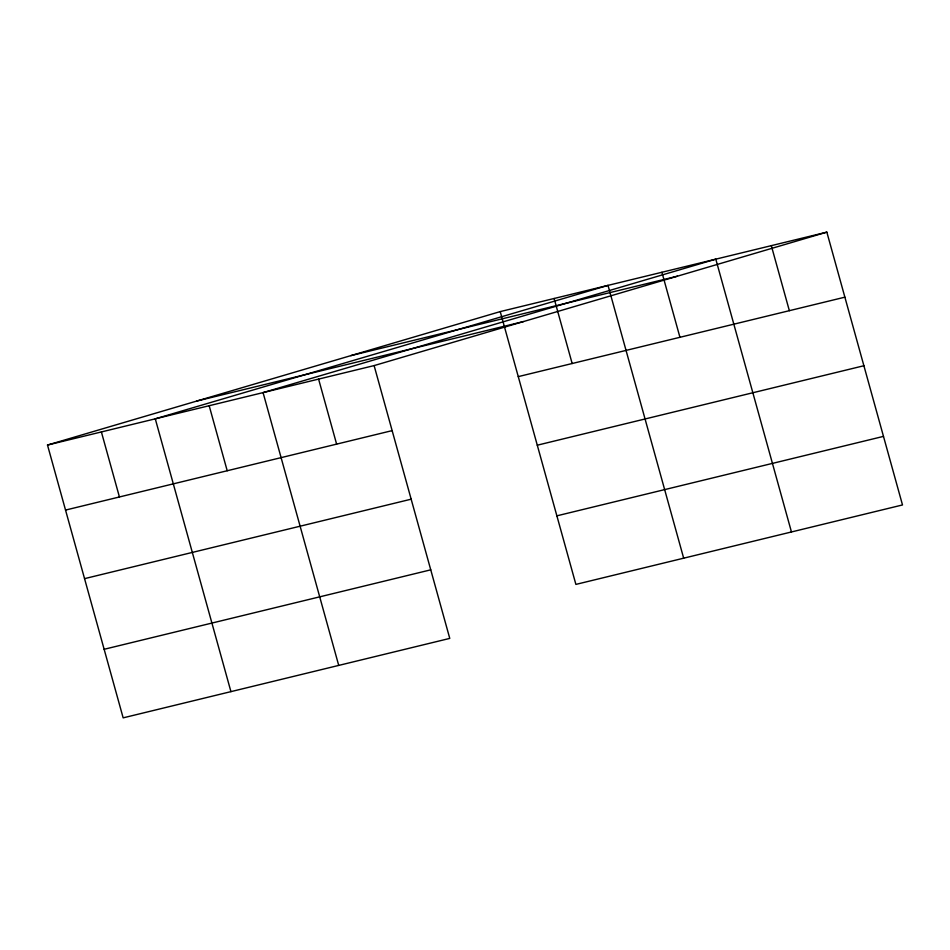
<?xml version="1.0" encoding="UTF-8"?>
<svg xmlns="http://www.w3.org/2000/svg" width="950" height="950" viewBox="0 0 950 950"><rect width="100%" height="100%" fill="white"/><g stroke="black" fill="none" stroke-linecap="round" stroke-linejoin="round"><path stroke-width="1.43" d="M47.5 445.051L374.11 365.596L449.766 638.4L123.156 717.856L47.5 445.051L500.234 311.6L826.844 232.144L902.5 504.949L575.89 584.404L500.234 311.6M374.11 365.596L826.844 232.144M350.835 355.633L677.445 276.189M196.899 401.007L523.509 321.563M518.261 376.628L844.883 297.172M65.538 510.079L392.148 430.623M537.284 445.194L863.894 365.738M84.55 578.645L411.16 499.189M556.866 515.838L883.488 436.383M104.144 649.289L430.754 569.834M771.317 245.658L789.355 310.686M791.457 531.964L715.801 259.16L263.067 392.611L338.723 665.416M661.901 272.27L679.939 337.298M683.668 558.184L608.012 285.38L155.277 418.831L230.933 691.636M554.123 298.49L572.161 363.517M318.594 379.109L336.621 444.137M209.178 405.721L227.204 470.749M101.389 431.941L119.427 496.969"/></g></svg>
